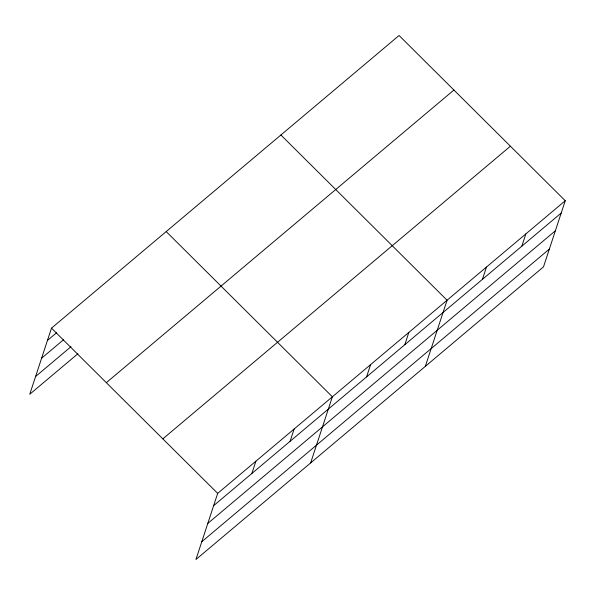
<?xml version="1.0" encoding="UTF-8"?>
<svg xmlns="http://www.w3.org/2000/svg" width="595" height="595" viewBox="0 0 595 595"><rect width="100%" height="100%" fill="white"/><g stroke="black" fill="none" stroke-linecap="round" stroke-linejoin="round"><path stroke-width="0.89" d="M565.25 200.731L217.673 493.381L195.934 559.501L543.51 266.85L565.25 200.731L399.066 35.499L51.49 328.15L29.75 394.269L77.893 353.735M251.863 473.479L255.902 461.192M290.1 441.282L294.138 428.995M310.635 462.925L332.374 396.805L166.191 231.574M366.565 376.903L370.603 364.616M404.801 344.713L408.839 332.419M425.336 366.349L447.076 300.23L280.892 134.998M482.426 279.353L486.465 267.066M521.815 246.181L525.861 233.895M47.451 340.437L56.651 332.687M41.605 358.205L63.561 339.723M35.588 376.509L70.991 346.699M106.327 382.674L453.911 90.024M162.829 438.857L510.413 146.206M213.635 505.668L561.211 213.017M207.789 523.436L555.366 230.778M201.772 541.733L549.349 249.082M51.49 328.15L217.673 493.381"/></g></svg>
